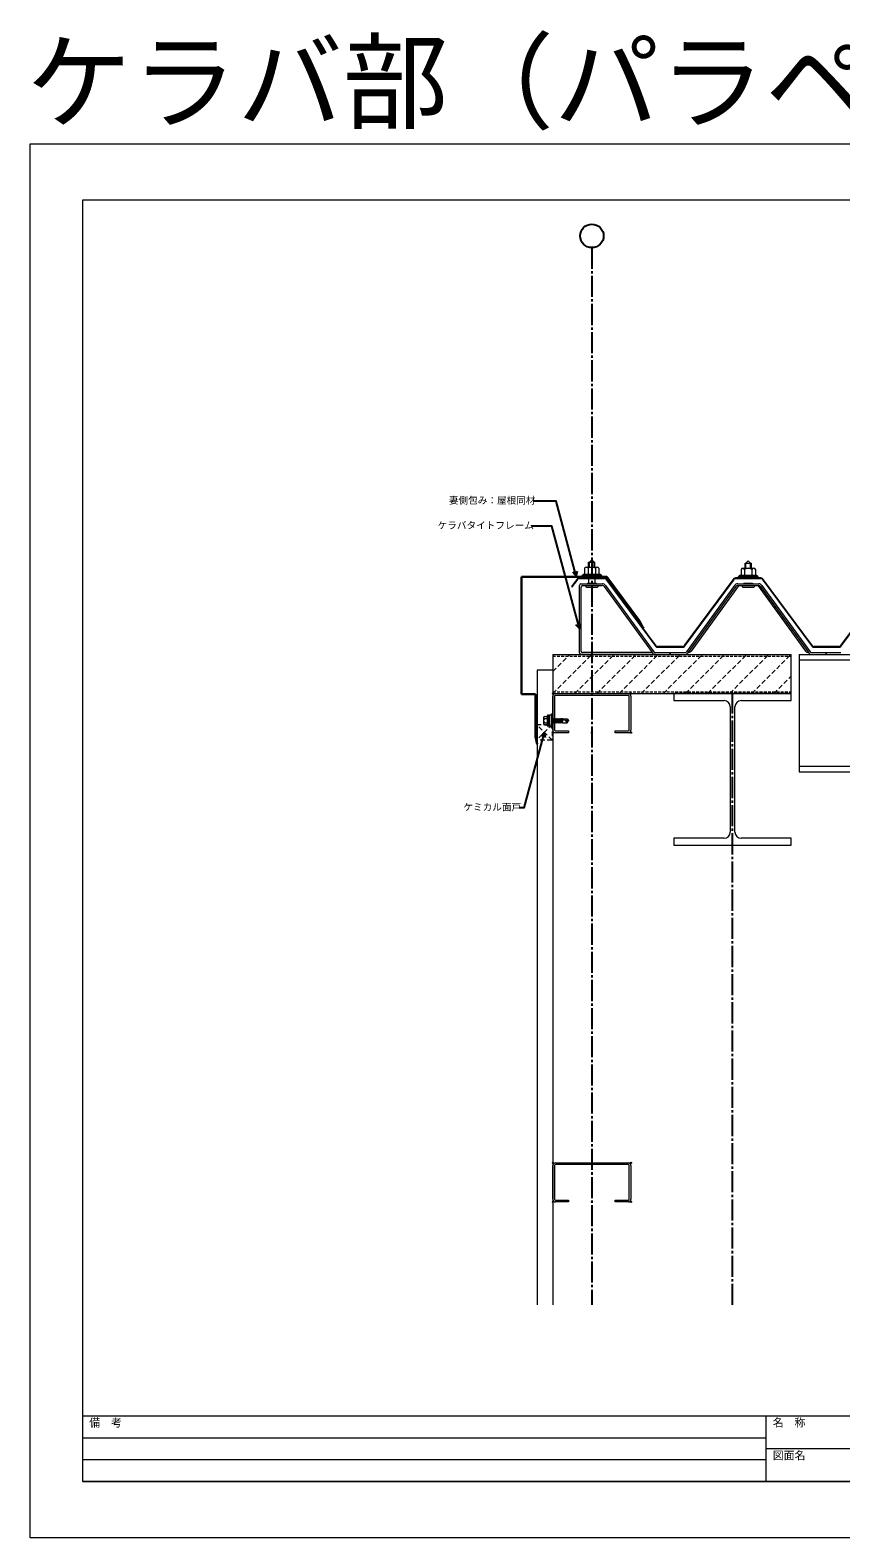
# Model space of a CAD drawing. Units: millimetres, scale not verified. Extents: x -1262 to 3778, y -891 to 1036.
# Drawn here: x -1262 to -225, y -891 to 1036 of the extents above; entities that cross this region are included whole.
import ezdxf
from ezdxf.enums import TextEntityAlignment as Align

# ---------------------------------------------------------------- set-up
doc = ezdxf.new("R2010")
doc.units = ezdxf.units.MM
doc.header["$LTSCALE"] = 3
doc.header["$PDMODE"] = 32
doc.header["$PDSIZE"] = 1.5
for name, pattern in [('CHAIN2', [12, 9, -1, 1, -1]), ('DASHED1', [1.8, 1.2, -0.6]), ('DASHED2', [3, 2, -1])]:
    doc.linetypes.add(name, pattern=pattern)
for name, color, linetype, lineweight in [('0-0_補助1', 4, 'Continuous', 5), ('0-4_寸法線1', 5, 'Continuous', 25), ('0-6_名称1', 5, 'Continuous', 25), ('0-8_通り芯1', 5, 'CHAIN2', 25), ('0-C_屋根2', 3, 'Continuous', 9), ('0-E_外壁1', 6, 'Continuous', 20), ('1-1_水切1', 134, 'Continuous', 30), ('2-7_ビス1', 7, 'Continuous', 5), ('2-8_ビス2', 7, 'Continuous', 5), ('2-A_タイトフレーム', 3, 'Continuous', 9), ('3-1_面戸', 7, 'DASHED2', 5), ('4-2_H鋼1', 2, 'Continuous', 18), ('4-5_C鋼1', 2, 'Continuous', 18), ('5-6_ハッチング1', 7, 'DASHED2', 5), ('5-B_枠2', 4, 'Continuous', 5), ('B-4_鉄骨芯', 1, 'CHAIN2', 25)]:
    doc.layers.add(name, color=color, linetype=linetype, lineweight=lineweight)
doc.layers.add('D-C_補助線1', color=4, linetype='Continuous')
doc.styles.add('Arial', font='')
doc.styles.add('ＭＳ ゴシック', font='')
doc.styles.get('Arial').set_extended_font_data('Arial')
doc.styles.get('ＭＳ ゴシック').set_extended_font_data('MS Gothic')

msp = doc.modelspace()

# ---------------------------------------------------------------- linework, layer by layer
at = {"layer": '0-0_補助1'}
for p, q in [((-1194.647, -735), (1191.647, -735)), ((-320.3, -735), (-320.3, -819)), ((-1194.647, -763), (-320.3, -763)), ((-320.3, -777), (651.647, -777)), ((-1194.647, -791), (-320.3, -791)), ((1191.647, -819), (-1194.647, -819)), ((-1194.647, -819), (1191.647, -819))]:
    msp.add_line(p, q, dxfattribs=at)
msp.add_lwpolyline([(1191.647, -819), (1191.647, 819), (-1194.647, 819), (-1194.647, -819)], dxfattribs=at)
at = {"layer": '0-4_寸法線1'}
msp.add_circle((-542.995, 773.23), 15, dxfattribs=at)
at = {"layer": '0-6_名称1'}
for p, q in [((-562.886, 338.23), (-567.336, 343.249)), ((-562.886, 338.23), (-561.541, 344.802)), ((-558.995, 271.269), (-563.445, 276.289)), ((-558.995, 271.269), (-557.65, 277.841)), ((-603.995, 138.597), (-608.445, 133.578)), ((-603.995, 138.597), (-602.65, 132.025))]:
    msp.add_line(p, q, dxfattribs=at)
for points in [[(-562.886, 338.23), (-588.582, 434.131), (-617.952, 434.131)], [(-558.995, 271.269), (-594.06, 402.136), (-620.279, 402.136)], [(-603.995, 138.597), (-629.867, 42.04), (-635.382, 42.04)]]:
    msp.add_lwpolyline(points, dxfattribs=at)
at = {"layer": '0-8_通り芯1'}
msp.add_line((-542.995, 758.23), (-542.995, -593.33), dxfattribs=at)
at = {"layer": '0-C_屋根2'}
for p, q in [((-568.235, 324.474), (-560.692, 334.623)), ((-526.902, 336.23), (-559.087, 336.23)), ((-559.087, 335.43), (-526.902, 335.43)), ((-525.297, 334.623), (-461.334, 248.56)), ((-460.692, 249.037), (-524.655, 335.1)), ((-361.334, 335.1), (-425.297, 249.037)), ((-424.655, 248.56), (-360.692, 334.623)), ((-326.902, 336.23), (-359.087, 336.23)), ((-359.087, 335.43), (-326.902, 335.43)), ((-325.297, 334.623), (-261.334, 248.56)), ((-260.692, 249.037), (-324.655, 335.1)), ((-161.334, 335.1), (-225.297, 249.037)), ((-224.655, 248.56), (-160.692, 334.623)), ((-426.902, 248.23), (-459.087, 248.23)), ((-459.087, 247.43), (-426.902, 247.43)), ((-226.902, 248.23), (-259.087, 248.23)), ((-226.902, 248.23), (-259.087, 248.23)), ((-259.087, 247.43), (-227.002, 247.43)), ((-259.087, 247.43), (-226.902, 247.43))]:
    msp.add_line(p, q, dxfattribs=at)
msp.add_lwpolyline([(-561.334, 335.1), (-568.849, 324.989), (-568.235, 324.474)], dxfattribs=at)
for centre, radius, start, end in [((-559.087, 333.43), 2.8, 89.99991, 143.38014), ((-559.087, 333.43), 2, 90.00019, 143.38061), ((-526.902, 333.43), 2.8, 36.61986, 90.00009), ((-526.902, 333.43), 2, 36.61939, 89.99981), ((-359.087, 333.43), 2.8, 89.99991, 143.38014), ((-359.087, 333.43), 2, 90.00019, 143.38061), ((-326.902, 333.43), 2.8, 36.61986, 90.00009), ((-326.902, 333.43), 2, 36.61939, 89.99981), ((-459.087, 250.23), 2.8, 216.62064, 270.00055), ((-459.087, 250.23), 2, 216.61939, 269.99981), ((-426.902, 250.23), 2, 270.00019, 323.38061), ((-426.902, 250.23), 2.8, 269.99945, 323.37936), ((-259.087, 250.23), 2.8, 216.62064, 270.00024), ((-259.087, 250.23), 2, 216.61939, 269.99981), ((-226.902, 250.23), 2, 270.00019, 323.38061), ((-226.902, 250.23), 2.8, 269.99945, 323.37936)]:
    msp.add_arc(centre, radius, start, end, dxfattribs=at)
at = {"layer": '0-E_外壁1'}
for p, q in [((-592.995, 218.23), (-612.995, 218.23)), ((-612.995, 218.23), (-612.995, -593.33)), ((-592.995, 218.23), (-592.995, -593.33))]:
    msp.add_line(p, q, dxfattribs=at)
at = {"layer": '1-1_水切1'}
for p, q in [((-632.995, 337.65), (-524.058, 337.65)), ((-632.995, 337.65), (-632.995, 187.65)), ((-482.182, 281.305), (-524.058, 337.65)), ((-482.182, 281.305), (-477.943, 272.248)), ((-476.338, 273.441), (-477.943, 272.248)), ((-632.995, 187.65), (-614.995, 187.65))]:
    msp.add_line(p, q, dxfattribs=at)
msp.add_lwpolyline([(-612.995, 123.597), (-614.995, 133.395), (-614.995, 187.65)], dxfattribs=at)
at = {"layer": '2-7_ビス1'}
for p, q in [((-604.695, 157.456), (-604.695, 149.581)), ((-603.636, 158.769), (-599.795, 158.769)), ((-603.636, 156.143), (-599.795, 156.143)), ((-599.795, 146.831), (-599.795, 160.206)), ((-598.686, 160.525), (-599.476, 160.525)), ((-598.686, 146.512), (-598.686, 160.525)), ((-597.908, 159.872), (-598.686, 160.525)), ((-597.795, 159.628), (-597.795, 147.409)), ((-597.795, 155.748), (-597.555, 155.748)), ((-597.555, 160.095), (-597.555, 146.942)), ((-597.148, 160.663), (-595.437, 161.203)), ((-595.275, 162.219), (-595.275, 144.819)), ((-594.435, 160.547), (-592.995, 160.907)), ((-594.435, 159.897), (-593.567, 160.764)), ((-594.435, 158.996), (-592.995, 160.436)), ((-594.435, 158.095), (-592.995, 159.535)), ((-594.435, 157.194), (-592.995, 158.634)), ((-594.435, 156.294), (-592.995, 157.734)), ((-594.435, 155.393), (-592.995, 156.833)), ((-594.435, 154.492), (-592.995, 155.932)), ((-594.435, 153.591), (-592.995, 155.031)), ((-592.995, 146.13), (-592.995, 160.907)), ((-592.838, 155.748), (-592.995, 156.019)), ((-592.838, 155.748), (-591.706, 155.748)), ((-591.827, 151.289), (-592.838, 155.748)), ((-591.261, 156.519), (-591.706, 155.748)), ((-590.694, 151.289), (-591.706, 155.748)), ((-591.261, 156.519), (-590.816, 155.748)), ((-590.816, 155.748), (-589.683, 155.748)), ((-589.805, 151.289), (-590.816, 155.748)), ((-589.238, 156.519), (-589.683, 155.748)), ((-588.672, 151.289), (-589.683, 155.748)), ((-589.238, 156.519), (-588.793, 155.748)), ((-587.216, 156.519), (-587.661, 155.748)), ((-586.65, 151.289), (-587.661, 155.748)), ((-587.216, 156.519), (-586.771, 155.748)), ((-585.194, 156.519), (-585.639, 155.748)), ((-584.628, 151.289), (-585.639, 155.748)), ((-585.194, 156.519), (-584.749, 155.748)), ((-583.738, 151.289), (-584.749, 155.748)), ((-584.749, 155.748), (-583.616, 155.748)), ((-583.171, 156.519), (-583.616, 155.748)), ((-582.605, 151.289), (-583.616, 155.748)), ((-583.171, 156.519), (-582.727, 155.748)), ((-581.764, 151.205), (-582.727, 155.748)), ((-582.727, 155.748), (-582.244, 155.748)), ((-581.521, 155.875), (-582.244, 155.748)), ((-581.521, 155.875), (-581.303, 156.252)), ((-581.521, 155.875), (-581.502, 155.81)), ((-581.303, 156.252), (-580.995, 156.252)), ((-581.24, 154.908), (-580.438, 152.143)), ((-580.846, 155.994), (-580.995, 156.252)), ((-580.438, 156.066), (-580.847, 155.994)), ((-580.844, 155.978), (-580.846, 155.994)), ((-580.438, 153.518), (-580.65, 154.806)), ((-580.438, 156.066), (-574.665, 156.066)), ((-580.438, 154.773), (-578.666, 154.773)), ((-580.438, 150.971), (-580.438, 154.773)), ((-578.666, 154.773), (-573.987, 153.52)), ((-573.323, 153.342), (-575.609, 156.066)), ((-574.665, 156.066), (-572.795, 153.837)), ((-603.636, 150.893), (-599.795, 150.893)), ((-603.636, 148.269), (-599.795, 148.269)), ((-598.686, 146.512), (-599.476, 146.512)), ((-597.908, 147.165), (-598.686, 146.512)), ((-597.795, 151.289), (-597.555, 151.289)), ((-597.148, 146.374), (-595.437, 145.834)), ((-595.275, 144.819), (-594.435, 144.819)), ((-594.435, 152.69), (-592.995, 154.13)), ((-594.435, 151.79), (-592.995, 153.23)), ((-594.435, 150.889), (-592.995, 152.329)), ((-594.435, 149.988), (-592.995, 151.428)), ((-594.435, 149.087), (-592.995, 150.527)), ((-594.435, 148.186), (-592.995, 149.626)), ((-594.435, 147.286), (-592.995, 148.726)), ((-594.435, 146.49), (-592.995, 146.13)), ((-592.995, 147.825), (-594.351, 146.469)), ((-592.995, 146.924), (-593.63, 146.289)), ((-592.717, 151.289), (-592.995, 152.515)), ((-592.717, 151.289), (-592.995, 151.289)), ((-592.272, 150.519), (-592.717, 151.289)), ((-592.272, 150.519), (-591.827, 151.289)), ((-591.827, 151.289), (-590.694, 151.289)), ((-590.249, 150.519), (-590.694, 151.289)), ((-590.249, 150.519), (-589.805, 151.289)), ((-589.805, 151.289), (-588.672, 151.289)), ((-588.227, 150.519), (-588.672, 151.289)), ((-586.205, 150.519), (-586.65, 151.289)), ((-584.183, 150.519), (-584.628, 151.289)), ((-584.183, 150.519), (-583.738, 151.289)), ((-583.738, 151.289), (-582.605, 151.289)), ((-582.16, 150.519), (-582.605, 151.289)), ((-582.16, 150.519), (-581.764, 151.205)), ((-580.438, 150.971), (-581.764, 151.205)), ((-580.438, 150.971), (-574.665, 150.971)), ((-574.665, 150.971), (-572.795, 153.2)), ((-572.795, 153.837), (-572.795, 153.2))]:
    msp.add_line(p, q, dxfattribs=at)
for points in [[(-595.275, 162.219), (-594.435, 162.219), (-594.435, 144.819)], [(-587.782, 151.289), (-588.793, 155.748), (-587.661, 155.748)], [(-585.76, 151.289), (-586.771, 155.748), (-585.639, 155.748)], [(-580.438, 156.066), (-581.253, 155.878), (-581.863, 155.693), (-582.243, 155.515), (-582.369, 155.346), (-582.231, 155.192), (-581.849, 155.047), (-581.245, 154.909), (-580.438, 154.773)], [(-588.227, 150.519), (-587.782, 151.289), (-586.65, 151.289)], [(-586.205, 150.519), (-585.76, 151.289), (-584.628, 151.289)], [(-574.665, 150.971), (-574.978, 151.339), (-575.316, 151.733), (-575.647, 152.129), (-575.936, 152.507), (-576.148, 152.843), (-576.251, 153.117), (-576.209, 153.306), (-575.963, 153.414), (-575.527, 153.479), (-574.992, 153.511), (-574.448, 153.521), (-573.987, 153.52)], [(-572.795, 153.518), (-572.926, 153.457), (-573.058, 153.403), (-573.19, 153.362), (-573.323, 153.342), (-573.488, 153.35), (-573.654, 153.39), (-573.82, 153.45), (-573.987, 153.52)]]:
    msp.add_lwpolyline(points, dxfattribs=at)
for centre, radius, start, end in [((-603.351, 157.456), 1.343, 102.25461, 257.74538), ((-600.909, 153.518), 3.785, 136.09561, 223.90437), ((-599.476, 160.206), 0.319, 90, 180), ((-598.113, 159.628), 0.319, 0, 50), ((-596.955, 160.095), 0.6, 108.75661, 180), ((-595.515, 161.43), 0.24, 288.75661, 360), ((-603.351, 149.581), 1.343, 102.25461, 257.74538), ((-599.476, 146.831), 0.319, 180, 270), ((-598.113, 147.409), 0.319, 310, 0), ((-596.955, 146.942), 0.6, 180, 251.24339), ((-595.515, 145.607), 0.24, 0, 71.24339)]:
    msp.add_arc(centre, radius, start, end, dxfattribs=at)
at = {"layer": '2-7_ビス1', "color": 5}
msp.add_point((-592.995, 153.518), dxfattribs=at)
at = {"layer": '2-8_ビス2'}
for p, q in [((-552.395, 348.35), (-552.395, 340.85)), ((-550.086, 349.85), (-536.23, 349.85)), ((-547.777, 348.35), (-547.777, 340.85)), ((-547.158, 356.21), (-539.158, 356.21)), ((-547.158, 349.85), (-547.158, 356.21)), ((-543.158, 359.21), (-546.158, 356.21)), ((-546.158, 349.85), (-546.158, 356.21)), ((-543.158, 359.21), (-540.158, 356.21)), ((-540.158, 349.85), (-540.158, 356.21)), ((-539.158, 349.85), (-539.158, 356.21)), ((-538.539, 348.35), (-538.539, 340.85)), ((-533.92, 348.35), (-533.92, 340.85)), ((-352.232, 346.93), (-352.232, 339.43)), ((-349.922, 348.43), (-336.066, 348.43)), ((-347.613, 346.93), (-347.613, 339.43)), ((-346.994, 354.79), (-338.994, 354.79)), ((-346.994, 348.43), (-346.994, 354.79)), ((-342.994, 357.79), (-345.994, 354.79)), ((-345.994, 348.43), (-345.994, 354.79)), ((-342.994, 357.79), (-339.994, 354.79)), ((-339.994, 348.43), (-339.994, 354.79)), ((-338.994, 348.43), (-338.994, 354.79)), ((-338.376, 346.93), (-338.376, 339.43)), ((-333.756, 346.93), (-333.756, 339.43)), ((-554.158, 340.85), (-532.158, 340.85)), ((-554.158, 339.25), (-532.158, 339.25)), ((-548.495, 329.53), (-548.495, 328.53)), ((-548.495, 329.53), (-548.495, 328.53)), ((-547.158, 339.25), (-547.158, 329.53)), ((-539.158, 339.25), (-539.158, 329.53)), ((-532.158, 340.85), (-532.158, 339.25)), ((-353.994, 339.43), (-331.994, 339.43)), ((-353.994, 337.83), (-331.994, 337.83)), ((-348.494, 329.53), (-348.494, 328.53)), ((-348.494, 329.53), (-337.494, 329.53)), ((-337.494, 329.53), (-337.494, 328.53)), ((-331.994, 339.43), (-331.994, 337.83)), ((-550.995, 326.23), (-550.995, 325.73)), ((-550.995, 326.23), (-550.995, 325.73)), ((-549.495, 324.23), (-536.495, 324.23)), ((-549.495, 324.23), (-536.495, 324.23)), ((-534.995, 326.23), (-534.995, 325.73)), ((-534.995, 326.23), (-534.995, 325.73)), ((-350.994, 326.23), (-350.994, 325.73)), ((-349.494, 324.23), (-336.494, 324.23)), ((-334.994, 326.23), (-334.994, 325.73))]:
    msp.add_line(p, q, dxfattribs=at)
for points in [[(-556.035, 339.25), (-556.035, 337.65), (-530.281, 337.65), (-530.281, 339.25)], [(-355.871, 337.83), (-355.871, 336.23), (-330.118, 336.23), (-330.118, 337.83)]]:
    msp.add_lwpolyline(points, close=True, dxfattribs=at)
for points in [[(-554.158, 340.85), (-554.158, 339.25), (-532.158, 339.25)], [(-548.495, 329.53), (-537.495, 329.53), (-537.495, 328.53)], [(-548.495, 329.53), (-537.495, 329.53), (-537.495, 328.53)], [(-353.994, 339.43), (-353.994, 337.83), (-331.994, 337.83)]]:
    msp.add_lwpolyline(points, dxfattribs=at)
for centre, radius, start, end in [((-550.086, 347.322), 2.528, 23.99102, 156.00898), ((-543.158, 341.989), 7.861, 54.01655, 125.98345), ((-536.23, 347.322), 2.528, 23.99102, 156.00898), ((-349.922, 345.902), 2.528, 23.99102, 156.00898), ((-342.994, 340.569), 7.861, 54.01655, 125.98345), ((-336.066, 345.902), 2.528, 23.99102, 156.00898), ((-549.495, 325.73), 1.5, 179.99996, 270.00004), ((-549.495, 325.73), 1.5, 179.99996, 270.00004), ((-536.495, 325.73), 1.5, 269.99996, 0), ((-536.495, 325.73), 1.5, 269.99996, 0), ((-349.494, 325.73), 1.5, 179.99996, 270.00004), ((-336.494, 325.73), 1.5, 269.99992, 0)]:
    msp.add_arc(centre, radius, start, end, dxfattribs=at)
at = {"layer": '2-A_タイトフレーム'}
for p, q in [((-556.995, 328.53), (-529.541, 328.53)), ((-356.448, 328.53), (-329.54, 328.53)), ((-558.995, 240.23), (-558.995, 326.53)), ((-556.695, 242.53), (-556.695, 324.23)), ((-554.695, 326.23), (-529.694, 326.23)), ((-527.267, 324.994), (-465.664, 240.289)), ((-525.497, 326.471), (-463.893, 241.765)), ((-360.492, 326.471), (-422.096, 241.765)), ((-358.722, 324.994), (-420.326, 240.289)), ((-355.517, 326.001), (-416.18, 242.589)), ((-356.296, 326.23), (-329.693, 326.23)), ((-330.472, 326.001), (-269.809, 242.589)), ((-327.267, 324.994), (-265.663, 240.289)), ((-325.497, 326.471), (-263.893, 241.765)), ((-461.62, 238.23), (-556.995, 238.23)), ((-465.664, 240.53), (-554.695, 240.53)), ((-461.62, 238.23), (-442.995, 238.23)), ((-461.467, 240.53), (-442.995, 240.53)), ((-442.995, 240.53), (-442.995, 238.23)), ((-442.995, 240.53), (-442.995, 238.23)), ((-442.995, 240.53), (-424.522, 240.53)), ((-442.995, 238.23), (-442.995, 240.53)), ((-442.995, 238.23), (-424.369, 238.23)), ((-261.803, 238.23), (-243.178, 238.23)), ((-261.803, 238.23), (-243.178, 238.23)), ((-261.65, 240.53), (-243.178, 240.53)), ((-261.65, 240.53), (-243.178, 240.53)), ((-243.177, 238.23), (-243.177, 240.53)), ((-243.177, 238.23), (-243.177, 240.53)), ((-242.995, 240.53), (-224.522, 240.53)), ((-242.995, 238.23), (-242.995, 240.53)), ((-242.995, 238.23), (-224.369, 238.23))]:
    msp.add_line(p, q, dxfattribs=at)
for centre, radius, start, end in [((-556.995, 326.53), 2, 90, 180), ((-529.54, 323.529), 5, 36.02922, 90.00176), ((-356.448, 323.53), 5, 89.99996, 143.97249), ((-329.54, 323.53), 5, 36.02739, 89.99992), ((-554.695, 324.23), 2, 90, 180), ((-529.693, 323.229), 3.001, 36.03492, 90.00745), ((-356.296, 323.23), 3, 90.00018, 143.97272), ((-329.693, 323.23), 3, 36.02738, 89.99991), ((-556.995, 240.23), 2, 180, 270), ((-554.695, 242.53), 2, 180, 270), ((-461.62, 243.23), 5, 216.02972, 270.00225), ((-461.466, 243.53), 3, 216.02515, 269.99768), ((-424.522, 243.53), 3, 270.00041, 323.97294), ((-424.369, 243.23), 5, 269.99947, 323.972), ((-420.224, 245.53), 5, 270.00004, 323.97257), ((-265.765, 245.53), 5, 216.02743, 269.99996), ((-261.619, 243.23), 5, 216.028, 270.00053), ((-261.467, 243.53), 3, 216.02706, 269.99959)]:
    msp.add_arc(centre, radius, start, end, dxfattribs=at)
at = {"layer": '3-1_面戸'}
for p, q in [((-593.995, 148.597), (-613.995, 128.597)), ((-593.995, 128.597), (-613.995, 148.597))]:
    msp.add_line(p, q, dxfattribs=at)
msp.add_lwpolyline([(-593.995, 148.597), (-593.995, 128.597), (-613.995, 128.597), (-613.995, 148.597)], close=True, dxfattribs=at)
at = {"layer": '4-2_H鋼1'}
for p, q in [((-277.995, 238.23), (-277.995, 88.23)), ((-277.995, 238.23), (756.823, 238.23)), ((-277.995, 231.23), (756.823, 231.23)), ((-365.995, 171.23), (-365.995, 11.23)), ((-359.995, 11.23), (-359.995, 171.23)), ((-277.995, 95.23), (756.823, 95.23)), ((-277.995, 88.23), (756.823, 88.23))]:
    msp.add_line(p, q, dxfattribs=at)
for points in [[(-351.995, 179.23), (-287.995, 179.23), (-287.995, 188.23), (-437.995, 188.23), (-437.995, 179.23), (-373.995, 179.23)], [(-437.995, -5.77), (-287.995, -5.77), (-287.995, 3.23), (-351.995, 3.23)], [(-373.995, 3.23), (-437.995, 3.23), (-437.995, -5.77)]]:
    msp.add_lwpolyline(points, dxfattribs=at)
for centre, start, end in [((-373.995, 171.23), 0, 90), ((-351.995, 171.23), 90, 180), ((-373.995, 11.23), 270, 0), ((-351.995, 11.23), 180, 270)]:
    msp.add_arc(centre, 8, start, end, dxfattribs=at)
at = {"layer": '4-5_C鋼1'}
for p, q in [((-592.995, 238.23), (-287.995, 238.23)), ((-592.995, 238.23), (-592.995, 188.23)), ((-287.995, 188.23), (-287.995, 238.23)), ((-592.995, 188.23), (-287.995, 188.23)), ((-592.995, 141.53), (-592.995, 184.93)), ((-590.695, 184.93), (-590.695, 141.53)), ((-589.695, 188.23), (-496.295, 188.23)), ((-496.295, 185.93), (-589.695, 185.93)), ((-495.295, 141.53), (-495.295, 184.93)), ((-492.995, 184.93), (-492.995, 141.53)), ((-496.295, 138.23), (-512.995, 138.23)), ((-592.995, -458.284), (-592.995, -414.884)), ((-590.695, -414.884), (-590.695, -458.284)), ((-589.695, -411.584), (-496.295, -411.584)), ((-496.295, -413.884), (-589.695, -413.884)), ((-495.295, -458.284), (-495.295, -414.884)), ((-492.995, -414.884), (-492.995, -458.284)), ((-496.295, -461.584), (-512.995, -461.584))]:
    msp.add_line(p, q, dxfattribs=at)
at = {"layer": '4-5_C鋼1', "linetype": 'DASHED1'}
for p, q in [((-592.995, 235.93), (-287.995, 235.93)), ((-592.995, 190.53), (-287.995, 190.53))]:
    msp.add_line(p, q, dxfattribs=at)
at = {"layer": '4-5_C鋼1'}
for points in [[(-589.695, 140.53), (-572.995, 140.53), (-572.995, 138.23), (-589.695, 138.23)], [(-512.995, 138.23), (-512.995, 140.53), (-496.295, 140.53)], [(-589.695, -459.284), (-572.995, -459.284), (-572.995, -461.584), (-589.695, -461.584)], [(-512.995, -461.584), (-512.995, -459.284), (-496.295, -459.284)]]:
    msp.add_lwpolyline(points, dxfattribs=at)
for centre, radius, start, end in [((-589.695, 184.93), 3.3, 90, 180), ((-589.695, 184.93), 1, 90, 180), ((-496.295, 184.93), 3.3, 0.00004, 90), ((-496.295, 184.93), 1, 0, 90), ((-589.695, 141.53), 3.3, 179.99996, 270), ((-589.695, 141.53), 1, 180, 270), ((-496.295, 141.53), 1, 270, 0), ((-496.295, 141.53), 3.3, 270, 0.00004), ((-589.695, -414.884), 3.3, 90, 180), ((-589.695, -414.884), 1, 90, 180), ((-496.295, -414.884), 3.3, 0.00004, 90), ((-496.295, -414.884), 1, 0, 90), ((-589.695, -458.284), 3.3, 179.99996, 270), ((-589.695, -458.284), 1, 180, 270), ((-496.295, -458.284), 1, 270, 0), ((-496.295, -458.284), 3.3, 270, 0.00004)]:
    msp.add_arc(centre, radius, start, end, dxfattribs=at)
for p in [(-592.995, 188.23), (-492.995, 188.23), (-592.995, 138.23), (-542.995, 138.23), (-492.995, 138.23), (-592.995, -411.584), (-492.995, -411.584), (-592.995, -461.584), (-542.995, -461.584), (-492.995, -461.584)]:
    msp.add_point(p, dxfattribs=at)
at = {"layer": '5-6_ハッチング1'}
for p, q in [((-592.995, 188.23), (-542.995, 238.23)), ((-592.995, 216.514), (-571.279, 238.23)), ((-592.995, 188.23), (-542.995, 238.23)), ((-592.995, 216.514), (-571.279, 238.23)), ((-564.71, 188.23), (-514.71, 238.23)), ((-564.71, 188.23), (-514.71, 238.23)), ((-536.426, 188.23), (-486.426, 238.23)), ((-536.426, 188.23), (-486.426, 238.23)), ((-508.142, 188.23), (-458.142, 238.23)), ((-508.142, 188.23), (-458.142, 238.23)), ((-479.858, 188.23), (-429.858, 238.23)), ((-479.858, 188.23), (-429.858, 238.23)), ((-451.573, 188.23), (-401.573, 238.23)), ((-451.573, 188.23), (-401.573, 238.23)), ((-423.289, 188.23), (-373.289, 238.23)), ((-423.289, 188.23), (-373.289, 238.23)), ((-395.005, 188.23), (-345.005, 238.23)), ((-395.005, 188.23), (-345.005, 238.23)), ((-366.72, 188.23), (-316.72, 238.23)), ((-366.72, 188.23), (-316.72, 238.23)), ((-338.436, 188.23), (-288.436, 238.23)), ((-338.436, 188.23), (-288.436, 238.23)), ((-310.152, 188.23), (-287.995, 210.387)), ((-310.152, 188.23), (-287.995, 210.387))]:
    msp.add_line(p, q, dxfattribs=at)
at = {"layer": '5-B_枠2'}
msp.add_lwpolyline([(-1261.5, 891), (1258.5, 891), (1258.5, -891), (-1261.5, -891)], close=True, dxfattribs=at)
at = {"layer": 'B-4_鉄骨芯'}
msp.add_line((-362.995, -593.33), (-362.995, 188.23), dxfattribs=at)

# ---------------------------------------------------------------- texts
at = {"layer": '0-0_補助1', "style": 'Arial'}
for s, p in [('備\u3000考', (-1185.974, -751.913)), ('名\u3000称', (-311.626, -751.913)), ('図面名', (-311.626, -793.913))]:
    msp.add_text(s, height=10.23, dxfattribs=at).set_placement(p, align=Align.BOTTOM_LEFT)
at = {"layer": '0-6_名称1', "style": 'ＭＳ ゴシック'}
for s, p in [('妻側包み：屋根同材', (-725.952, 428.131)), ('ケラバタイトフレーム', (-740.279, 396.136)), ('ケミカル面戸', (-707.382, 36.04))]:
    msp.add_text(s, height=8.798, dxfattribs=at).set_placement(p, align=Align.BOTTOM_LEFT)
at = {"layer": 'D-C_補助線1', "style": 'ＭＳ ゴシック'}
msp.add_text('ケラバ部（パラペット無し）', height=98.97, dxfattribs=at).set_placement((-1266.54, 891), align=Align.BOTTOM_LEFT)

doc.saveas('drawing.dxf')
